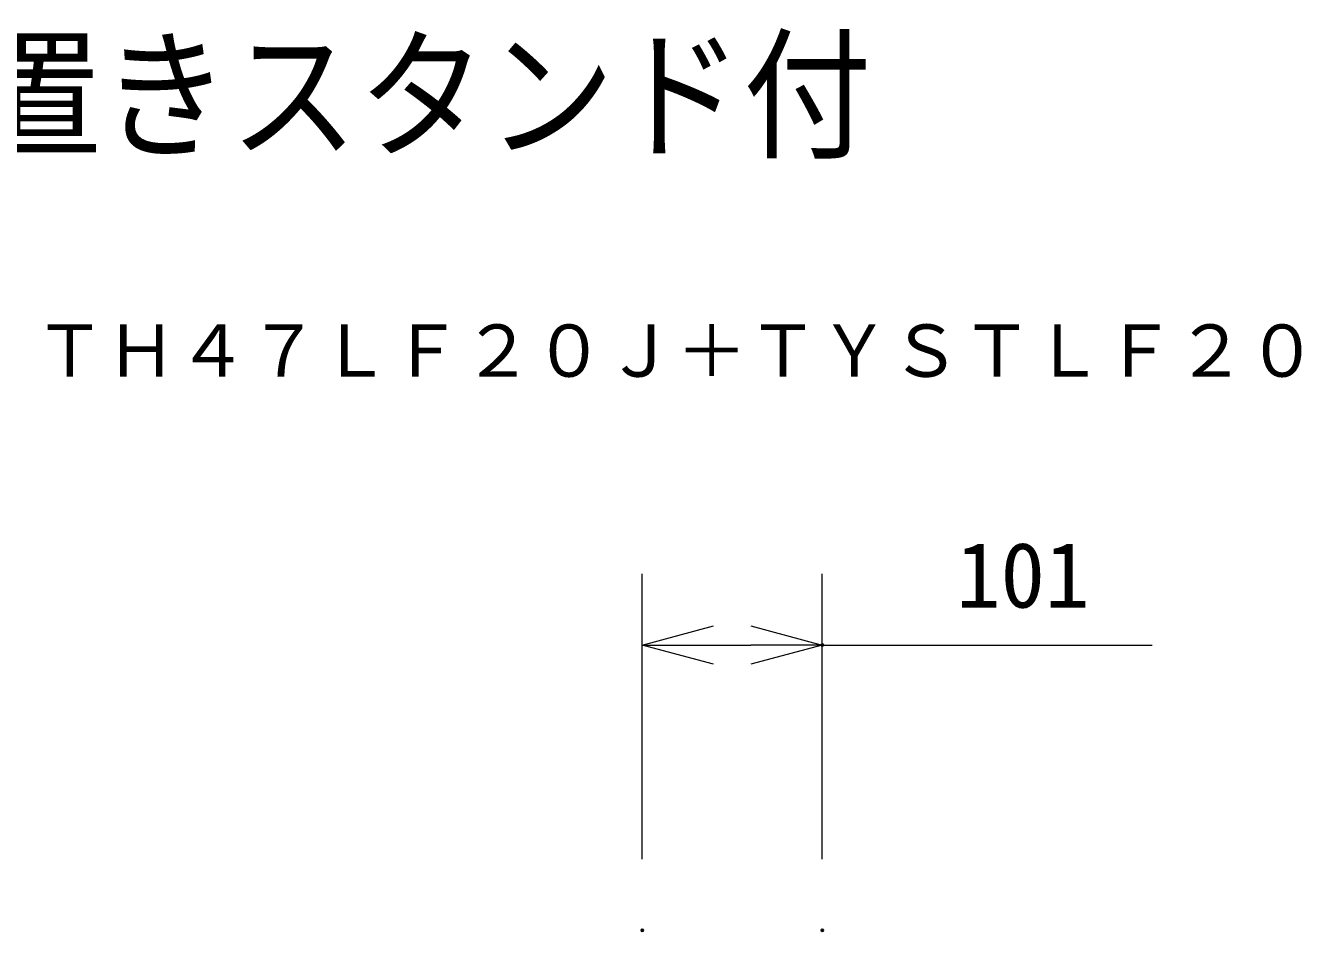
# Model space of a CAD drawing. Units: millimetres, scale not verified. Extents: x -63 to 62, y -57 to 57.
# Drawn here: x 19.98 to 55.76, y 31.38 to 56.78 of the extents above; entities that cross this region are included whole.
import ezdxf
from ezdxf.enums import TextEntityAlignment as Align

# ---------------------------------------------------------------- set-up
doc = ezdxf.new("R2010")
doc.units = ezdxf.units.MM
doc.header["$LTSCALE"] = 0.125
doc.header["$PDMODE"] = 32
doc.header["$PDSIZE"] = 0.0625
doc.layers.add('0-0_0', color=7, linetype='Continuous', lineweight=9)
doc.layers.add('0-6_SUNPO', color=7, linetype='Continuous', lineweight=9)
for name, color, linetype in [('0-2_MOJI1', 7, 'Continuous'), ('0-3_TOUROKU', 7, 'Continuous'), ('0-4_Defpoints', 7, 'Continuous')]:
    doc.layers.add(name, color=color, linetype=linetype)
doc.styles.add('ＭＳ ゴシック', font='')
doc.styles.get('ＭＳ ゴシック').set_extended_font_data('MS Gothic')

# ---------------------------------------------------------------- blocks, each defined once
blk = doc.blocks.new('_OPEN30')
at = {"layer": '0-0_0'}
blk.add_line((0, 0), (-1, 0), dxfattribs=at)
blk.add_lwpolyline([(-1, 0.26795), (0, 0), (-1, -0.26795)], dxfattribs=at)
blk = doc.blocks.new('D7')
at = {"layer": '0-4_Defpoints'}
for p in [(35.9379, 41.711), (30.8879, 33.711), (35.9379, 33.711)]:
    blk.add_point(p, dxfattribs=at)
at = {"layer": '0-6_SUNPO'}
for p, q in [((30.8879, 35.711), (30.8879, 43.711)), ((35.9379, 35.711), (35.9379, 43.711)), ((32.8879, 41.711), (33.9379, 41.711)), ((35.9379, 41.711), (45.1879, 41.711))]:
    blk.add_line(p, q, dxfattribs=at)
at = {"layer": '0-6_SUNPO', "xscale": 2, "yscale": 2, "rotation": 180}
blk.add_blockref('_OPEN30', (30.8879, 41.711), dxfattribs=at)
at = {"layer": '0-6_SUNPO', "xscale": 2, "yscale": 2}
blk.add_blockref('_OPEN30', (35.9379, 41.711), dxfattribs=at)
at = {"layer": '0-6_SUNPO', "style": 'ＭＳ ゴシック'}
blk.add_text('101', height=1.833, dxfattribs=at).set_placement((39.6879, 42.211), align=Align.BOTTOM_LEFT)

msp = doc.modelspace()

# ---------------------------------------------------------------- block references
at = {"layer": '0-6_SUNPO'}
msp.add_blockref('D7', (6.3895, -2.3022), dxfattribs=at)

# ---------------------------------------------------------------- texts
at = {"layer": '0-2_MOJI1', "style": 'ＭＳ ゴシック', "width": 0.9}
msp.add_text('ハイビジョン液晶ディスプレイ据置きスタンド付', height=2.933, dxfattribs=at).set_placement((-35.505, 52.4925), align=Align.BOTTOM_LEFT)
at = {"layer": '0-3_TOUROKU', "style": 'ＭＳ ゴシック'}
msp.add_text('ＴＨ４７ＬＦ２０Ｊ＋ＴＹＳＴＬＦ２０', height=1.466, dxfattribs=at).set_placement((20.2282, 46.4925), align=Align.BOTTOM_LEFT)

doc.saveas('drawing.dxf')
